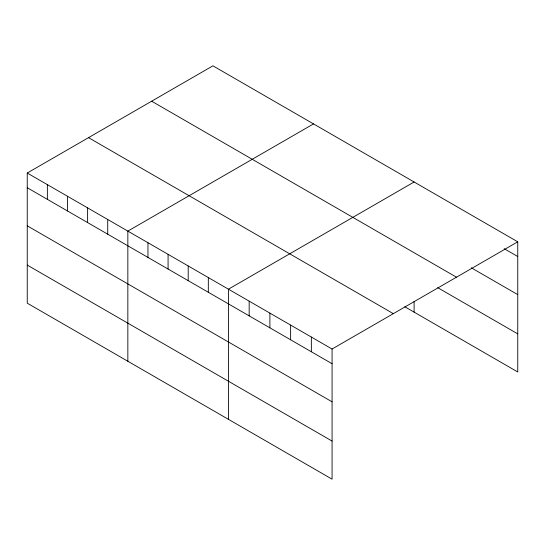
<?xml version="1.0" encoding="UTF-8"?>
<svg xmlns="http://www.w3.org/2000/svg" width="545" height="545" viewBox="0 0 545 545"><rect width="100%" height="100%" fill="white"/><g stroke="black" fill="none" stroke-linecap="round" stroke-linejoin="round"><path stroke-width="0.82" d="M27.25 173.031L332.075 349.018L332.075 479.171L27.25 303.177L27.25 173.031L212.925 65.829L517.75 241.823L517.75 371.969L404.765 306.74M313.518 123.906L127.843 231.107L127.843 361.253M414.111 181.989L228.437 289.184L228.437 419.33M332.075 349.018L517.75 241.823M504.173 248.684L517.75 256.525M471.289 267.799L517.75 294.62M151.653 101.207L456.478 277.201M437.696 287.658L517.75 333.874M88.522 137.653L393.347 313.647M27.25 187.732L332.075 363.726M27.25 225.828L332.075 401.822M27.25 265.081L332.075 441.069M414.111 301.365L414.111 312.135M311.352 337.055L311.352 351.757M290.621 325.086L290.621 339.787M269.891 313.116L269.891 327.824M249.167 301.153L249.167 315.855M208.319 277.569L208.319 292.27M188.202 265.953L188.202 280.655M168.078 254.338L168.078 269.039M147.961 242.723L147.961 257.424M107.726 219.492L107.726 234.193M87.609 207.877L87.609 222.578M67.485 196.261L67.485 210.963M47.367 184.646L47.367 199.347"/></g></svg>
